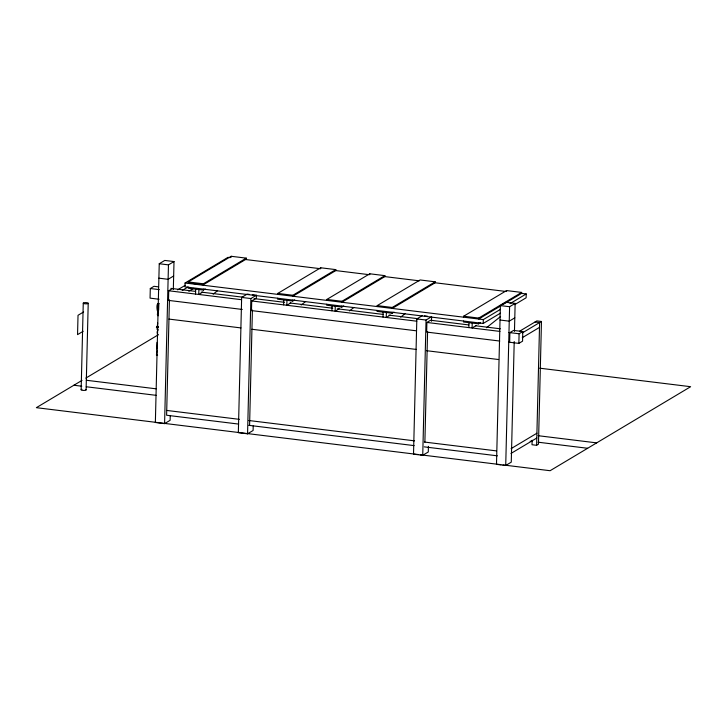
<?xml version="1.0" encoding="UTF-8"?>
<svg xmlns="http://www.w3.org/2000/svg" width="727" height="727" viewBox="0 0 727 727"><rect width="100%" height="100%" fill="white"/><g stroke="black" fill="none" stroke-linecap="round" stroke-linejoin="round"><path stroke-width="1.09" d="M81.142 389.717L83.26 303.123M86.095 389.899L88.212 303.304A2.481 0.618 1.4 0 0 84.614 302.641A2.481 0.618 1.4 0 0 84.377 303.704A2.481 0.618 1.4 0 0 88.212 303.304M158.495 286.856L153.997 286.302L150.298 288.519L150.062 298.134L159.059 299.242M157.341 329.776L157.223 327.314L156.423 327.395L157.241 326.514L157.677 322.952M157.859 308.93C158.15 316.999 154.896 301.714 159.104 303.622M157.877 308.121L157.923 306.231M157.941 305.413L157.814 303.45M170.236 415.799L170.127 420.306L164.584 423.623L155.36 422.487L159.24 263.737L164.784 260.43L174.007 261.556L173.326 289.519M158.64 310.265L158.859 303.777L157.686 303.632M164.584 423.623L168.464 264.873L174.007 261.556M230.223 257.631L227.969 257.358L185.058 283.003L184.958 286.856L483.21 323.451L500.385 313.192M188.275 281.94L188.248 282.903L203.333 284.757L246.244 259.103L246.271 258.14L231.195 256.286L188.275 281.94L203.351 283.794L246.271 258.14M188.293 287.265L188.266 288.228L203.342 290.073L205.25 288.937M195.536 294.062L195.663 289.128M198.889 289.528L198.762 294.462L202.815 292.045M203.333 284.757L203.351 283.794M203.342 290.073L203.369 289.11M231.168 257.249L231.195 256.286M249.243 294.362L247.189 294.108L241.646 297.425L238.338 432.674L247.562 433.801L253.105 430.484L253.214 425.977M247.562 433.801L250.87 298.552L256.413 295.235L256.331 298.624M249.588 425.422L252.405 310.029L251.487 310.583L251.715 300.96L255.413 298.752M277.678 298.234L277.659 299.197L292.736 301.042L294.644 299.906M277.769 294.38L277.796 293.417L320.716 267.772L335.792 269.617L335.774 270.58L292.854 296.234L292.872 295.271L335.792 269.617M283.612 304.867L283.73 299.942M286.956 300.333L286.838 305.267L290.882 302.85M292.736 301.042L292.754 300.078M320.689 268.726L320.716 267.772M326.741 304.25L326.723 305.213L341.799 307.067L343.707 305.922M326.841 300.405L326.859 299.442L369.779 273.788L384.856 275.642L384.837 276.596L341.917 302.25L341.935 301.287L384.856 275.642M331.912 310.802L332.039 305.867M335.265 306.258L335.138 311.192L339.191 308.775M341.799 307.067L341.826 306.103M369.752 274.751L369.779 273.788M377.068 310.429L377.04 311.383L392.117 313.237L394.025 312.101M377.159 306.576L377.186 305.613L420.097 279.959L435.182 281.812L435.155 282.776L392.235 308.43L392.262 307.466L435.182 281.812M383.02 317.072L383.138 312.137M386.364 312.528L386.246 317.463L390.299 315.045M392.117 313.237L392.144 312.274M422.369 315.6L416.825 318.917L413.518 454.166L422.741 455.293L428.285 451.985L428.421 446.342M422.741 455.293L426.049 320.044L431.593 316.736L431.484 321.243M468.824 324.933L430.593 320.243L426.894 322.452L426.658 332.075L499.749 341.045M424.886 442.107L427.585 331.521M463.526 321.034L463.499 321.997L478.584 323.842L480.483 322.706M463.617 317.181L463.644 316.227L506.565 290.573L521.641 292.418L521.613 293.381L503.493 304.213M468.86 327.604L468.988 322.67M472.214 323.061L472.087 327.995L476.14 325.578M478.584 323.842L478.602 322.879M521.641 292.418L478.72 318.072L478.702 319.035L501.585 305.358M483.21 323.451L483.31 319.598L500.476 309.338M514.216 341.526L511.263 462.163L505.719 465.48L496.496 464.344L500.376 305.594L505.928 302.287L515.143 303.413L514.462 331.376M506.537 291.536L506.565 290.573M505.719 465.48L509.6 306.73L515.143 303.413M509.645 342.253L509.872 332.63L513.571 330.421M518.86 343.389L519.096 333.766L522.795 331.557L522.559 341.172L518.86 343.389L508.746 342.144M520.596 293.263L526.23 293.944L526.13 297.797L514.689 304.64M532.119 440.235L532.01 444.733L536.617 445.297L538.471 444.197L541.47 321.47L536.853 320.907L519.714 331.148M536.617 445.297L539.616 322.57L535.008 322.006M158.395 327.459L157.623 327.813L158.413 326.659L157.241 326.514M156.887 348.569L156.696 349.16L157.041 342.353M156.741 354.512L156.432 355.049L157.05 350.478M157.704 313.746L158.095 312.719M158.141 311.856L157.323 314.318L158.041 315.827M157.677 330.631L157.105 332.039L157.541 335.12M213.138 294.19L217.555 290.691M301.214 304.995L305.622 301.505M349.514 310.929L353.931 307.43M400.622 317.199L405.03 313.7M486.463 327.732L500.576 316.536M83.623 311.947L78.025 315.291L77.553 334.629L83.151 331.285M173.653 275.987L168.11 279.304L158.886 278.168M172.435 288.564L168.737 290.782L168.5 300.396L169.427 299.851L166.61 415.244L238.62 424.077M177.624 289.864L185.267 285.293M182.232 290.437L187.966 287.001M188.802 291.245L193.582 288.383M82.015 380.385L36.35 407.674L163.848 423.323M85.822 378.113L158.495 334.674M510.009 303.641L526.23 293.944M514.789 317.844L509.245 321.161L500.031 320.025M522.413 332.857L541.47 321.47M522.295 337.673L539.498 327.386M511.099 448.641L536.917 433.219M510.981 453.457L536.799 438.027M244.854 259.43L320.262 268.681M334.893 270.471L368.662 274.615M384.419 276.551L419.306 280.831M433.937 282.621L505.965 291.463M159.24 263.737L168.464 264.873M500.376 305.594L509.6 306.73M277.796 293.417L292.872 295.271M326.859 299.442L341.935 301.287M377.186 305.613L392.262 307.466M463.644 316.227L478.72 318.072M185.058 283.003L483.31 319.598M252.314 294.735L256.413 295.235M424.423 315.854L427.494 316.227M170.863 288.374L195.599 291.409M201.225 292.1L242.827 297.207M254.068 298.588L284.421 302.305M290.046 302.995L332.775 308.239M337.273 308.793L383.374 314.446M388.99 315.136L418.225 318.726M475.567 325.76L500.303 328.795M513.798 330.449L522.795 331.557M241.646 297.425L250.87 298.552M416.825 318.917L426.049 320.044M150.298 288.519L159.295 289.619M168.291 290.718L241.373 299.688M251.497 300.933L416.78 321.207M426.894 322.452L499.985 331.421M508.973 332.521L519.096 333.766M168.055 300.342L242.264 309.448M251.26 310.556L416.544 330.83M168.955 319.089L240.964 327.922M251.942 329.267L416.489 349.46M426.613 350.705L498.64 359.538M539.679 368.18L690.65 386.7L550.094 470.714L502.939 464.926M156.469 327.077L157.641 327.223M156.423 327.395L157.595 327.532M156.45 327.668L157.623 327.813M157.223 329.731L158.395 329.867M156.432 355.049L157.605 355.194M86.295 380.257L156.151 388.827M538.071 435.691L596.658 442.879M73.881 385.246L81.769 386.21M86.277 386.764L156.132 395.334M530.165 441.225L532.418 441.507M538.053 442.198L587.625 448.277M166.728 410.437L239.365 419.343M248.861 420.515L414.544 440.844M424.386 442.043L496.405 450.885M248.743 425.322L414.136 445.615M424.268 446.86L497.404 455.829M164.875 423.45L418.034 454.511M420.279 454.784L500.885 464.671M158.041 314.982L157.695 314.428M85.468 389.436A2.481 0.618 1.4 0 1 85.277 390.299A2.481 0.618 1.4 0 1 81.769 390.181A2.481 0.618 1.4 0 1 81.96 389.308"/></g></svg>
